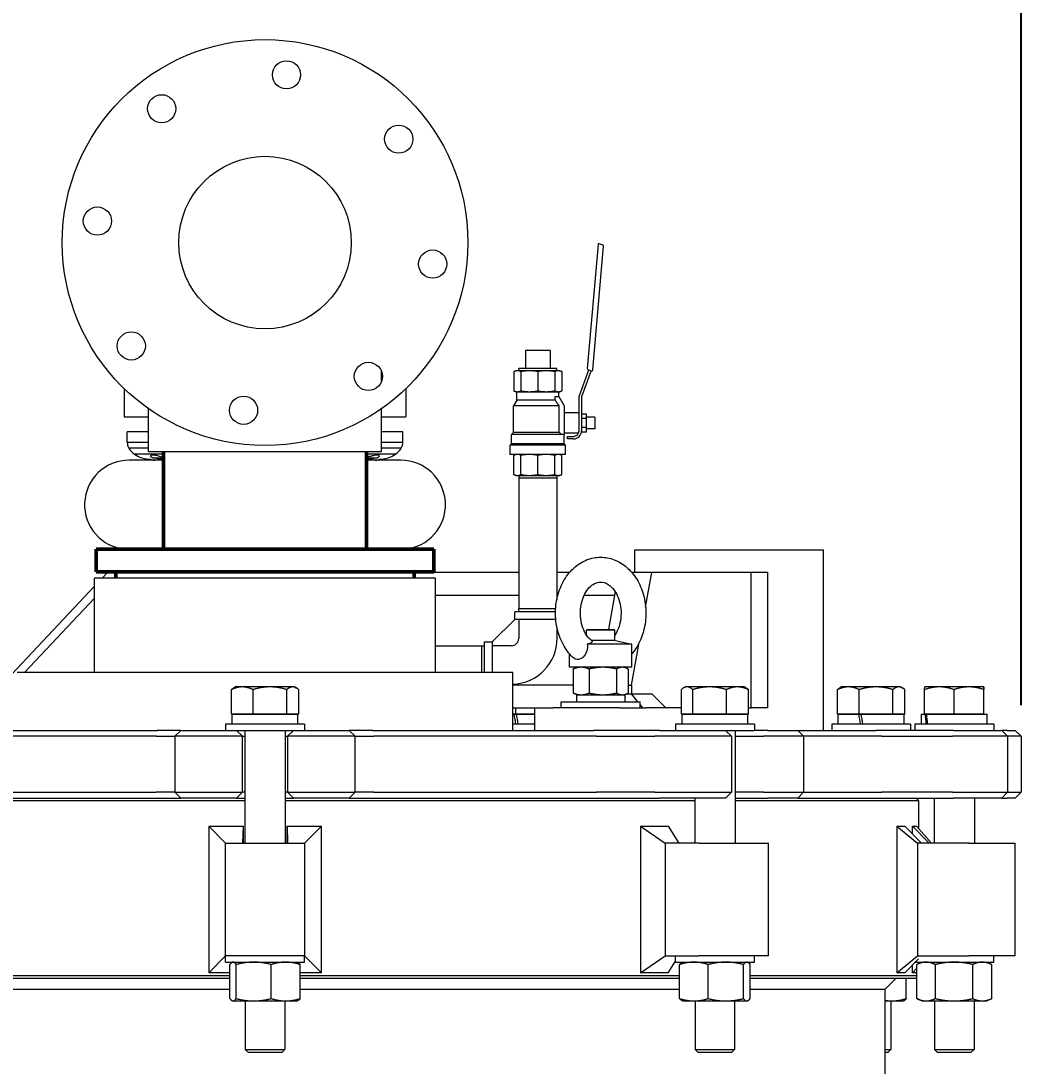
# Model space of a CAD drawing. Header units: inches. Extents: x 14 to 368, y 5 to 236.
# Drawn here: x 185.1 to 207.3, y 106.12 to 129.3 of the extents above; entities that cross this region are included whole.
import ezdxf

# ---------------------------------------------------------------- set-up
doc = ezdxf.new("R2010")
doc.units = ezdxf.units.IN
doc.header["$LTSCALE"] = 11
doc.header["$MEASUREMENT"] = 0
doc.layers.add('Dimension (ANSI)', color=7, linetype='Continuous', lineweight=25)
doc.layers.add('Visible (ANSI)', color=7, linetype='Continuous', lineweight=50)
doc.styles.add('MEMCOR Medium', font='arial.ttf')
doc.dimstyles.new('Default (ANSI)', dxfattribs={"dimscale": 11, "dimtxt": 0.15, "dimasz": 0.098425, "dimexe": 0.125, "dimexo": 0.0625, "dimgap": 0.031496, "dimtad": 0, "dimtih": 1, "dimtoh": 1, "dimdec": 4, "dimrnd": 1e-08, "dimzin": 3, "dimdsep": 46, "dimlunit": 5, "dimtxsty": 'MEMCOR Medium', "dimcen": 0.09, "dimdle": 0.393701, "dimclrd": 256, "dimclre": 256, "dimclrt": 256, "dimadec": 0, "dimazin": 1, "dimtfac": 0.8, "dimtofl": 0, "dimtmove": 0, "dimatfit": 3, "dimfxl": 1, "dimfrac": 1, "dimtolj": 1, "dimtzin": 4, "dimlwd": -1, "dimlwe": -1, "dimarcsym": 0})

# ---------------------------------------------------------------- blocks, each defined once
blk = doc.blocks.new('*D26')
at = {"layer": 'Defpoints', "color": 0, "transparency": 16777216}
for p in [(207.295, 132.344), (173.742, 113.439), (207.295, 113.439)]:
    blk.add_point(p, dxfattribs=at)
at = {"layer": 'Dimension (ANSI)', "transparency": 16777216}
for p, q in [((173.742, 114.126), (173.742, 133.719)), ((207.295, 114.126), (207.295, 133.719)), ((174.825, 132.344), (184.561, 132.344)), ((206.213, 132.344), (196.477, 132.344))]:
    blk.add_line(p, q, dxfattribs=at)
for points in [[(174.825, 132.524), (174.825, 132.163), (173.742, 132.344)], [(206.213, 132.524), (206.213, 132.163), (207.295, 132.344)]]:
    blk.add_solid(points, dxfattribs=at)
at = {"layer": 'Dimension (ANSI)', "transparency": 16777216, "char_height": 1.65, "attachment_point": 5, "style": 'MEMCOR Medium'}
for s, insert in [('\\A1; 33{\\H0.8x;\\S9#16;} in', (190.519, 134.053)), ('\\A1;[852.2 mm]', (190.519, 130.94))]:
    blk.add_mtext(s, dxfattribs=dict(at, insert=insert))

msp = doc.modelspace()

# ---------------------------------------------------------------- linework, layer by layer
at = {"layer": 'Visible (ANSI)', "linetype": 'Continuous', "lineweight": 18}
for p, q in [((197.908171, 124.340352), (197.667882, 121.593836)), ((197.791367, 121.560394), (198.031656, 124.306909)), ((198.017997, 124.32835), (197.936113, 124.358153)), ((196.848291, 121.990681), (196.29711, 121.990681)), ((196.29711, 121.990681), (196.29711, 121.59698)), ((196.848291, 121.990681), (196.848291, 121.59698)), ((193.105842, 121.31266), (193.105842, 121.525651)), ((196.082701, 121.54287), (196.042329, 121.524044)), ((196.042329, 121.524044), (196.042329, 121.097696)), ((196.12, 121.54287), (196.082701, 121.54287)), ((196.385186, 121.54287), (196.12, 121.54287)), ((196.991352, 121.59698), (196.154049, 121.59698)), ((196.15574, 121.54287), (196.154049, 121.59698)), ((196.197671, 121.524044), (196.197671, 121.097696)), ((196.760216, 121.54287), (196.385186, 121.54287)), ((196.572701, 121.524044), (196.572701, 121.097696)), ((197.025402, 121.54287), (196.760216, 121.54287)), ((196.947731, 121.524044), (196.947731, 121.097696)), ((196.989661, 121.54287), (196.991352, 121.59698)), ((197.062701, 121.54287), (197.025402, 121.54287)), ((197.062701, 121.54287), (197.103073, 121.524044)), ((197.103073, 121.524044), (197.103073, 121.097696)), ((197.487111, 120.97387), (197.702218, 121.56487)), ((197.753263, 121.546291), (197.541433, 120.964292)), ((197.681542, 121.572396), (197.763425, 121.542593)), ((187.393842, 121.148301), (187.393842, 120.51876)), ((193.643842, 121.148301), (193.643842, 120.51876)), ((196.082701, 121.07887), (196.042329, 121.097696)), ((196.082701, 121.07887), (196.12, 121.07887)), ((196.107201, 120.89327), (196.107201, 121.07887)), ((196.12, 121.07887), (196.385186, 121.07887)), ((196.385186, 121.07887), (196.760216, 121.07887)), ((196.760216, 121.07887), (197.025402, 121.07887)), ((197.025402, 121.07887), (197.062701, 121.07887)), ((197.038201, 120.968858), (197.038201, 121.07887)), ((197.062701, 121.07887), (197.103073, 121.097696)), ((196.107201, 120.89327), (196.034466, 120.76729)), ((197.0439, 120.76729), (196.034466, 120.76729)), ((196.034466, 120.17358), (196.034466, 120.76729)), ((196.958735, 120.89327), (196.107201, 120.89327)), ((196.958735, 120.89327), (196.958735, 120.968858)), ((196.958735, 120.968858), (197.038201, 120.968858)), ((197.038201, 120.968858), (197.154576, 120.76729)), ((197.0439, 120.17358), (197.0439, 120.76729)), ((197.154576, 120.76729), (197.154576, 120.12994)), ((197.487111, 120.38287), (197.487111, 120.97387)), ((197.541433, 120.964292), (197.541433, 120.21237)), ((187.931842, 119.75626), (187.931842, 120.704218)), ((193.105842, 119.75626), (193.105842, 120.704218)), ((197.487111, 120.60907), (197.154576, 120.60907)), ((197.650076, 120.583788), (197.541433, 120.583788)), ((197.650076, 120.483329), (197.650076, 120.583788)), ((187.393842, 120.51876), (187.931842, 120.51876)), ((193.105842, 120.51876), (193.643842, 120.51876)), ((197.487111, 120.21237), (197.487111, 120.38287)), ((197.650076, 120.483329), (197.541433, 120.483329)), ((197.840201, 120.51337), (197.650076, 120.51337)), ((197.650076, 120.282411), (197.650076, 120.483329)), ((197.840201, 120.51337), (197.840201, 120.25237)), ((187.931842, 120.186313), (187.459934, 120.186313)), ((187.459934, 119.955616), (187.459934, 120.186313)), ((193.577751, 120.186313), (193.105842, 120.186313)), ((193.577751, 119.955616), (193.577751, 120.186313)), ((196.034466, 120.17358), (195.990826, 120.12994)), ((197.093192, 120.12994), (195.990826, 120.12994)), ((195.990826, 119.923717), (195.990826, 120.12994)), ((197.0439, 120.17358), (196.034466, 120.17358)), ((197.154576, 120.12994), (197.093192, 120.12994)), ((197.474015, 120.15667), (197.154576, 120.15667)), ((197.154576, 119.923717), (197.154576, 120.12994)), ((197.229576, 120.08737), (197.362111, 120.08737)), ((197.229576, 120.033049), (197.229576, 120.08737)), ((197.650076, 120.181952), (197.538834, 120.181952)), ((197.650076, 120.282411), (197.541433, 120.282411)), ((197.650076, 120.181952), (197.650076, 120.282411)), ((197.840201, 120.25237), (197.650076, 120.25237)), ((187.931842, 119.955616), (187.459934, 119.955616)), ((193.577751, 119.955616), (193.105842, 119.955616)), ((195.990826, 119.923717), (195.960201, 119.893092)), ((197.185201, 119.893092), (195.960201, 119.893092)), ((195.960201, 119.68687), (195.960201, 119.893092)), ((197.154576, 119.923717), (195.990826, 119.923717)), ((197.154576, 119.923717), (197.185201, 119.893092)), ((197.185201, 119.68687), (197.185201, 119.893092)), ((197.362111, 120.033049), (197.229576, 120.033049)), ((187.931842, 119.829241), (187.496598, 119.829241)), ((188.268842, 119.697163), (187.620862, 119.697163)), ((187.931842, 119.75626), (193.105842, 119.75626)), ((188.031108, 119.610554), (188.268842, 119.610554)), ((193.416823, 119.697163), (192.768842, 119.697163)), ((192.768842, 119.610554), (193.006577, 119.610554)), ((193.541087, 119.829241), (193.105842, 119.829241)), ((197.185201, 119.68687), (195.960201, 119.68687)), ((196.082701, 119.68687), (196.042329, 119.668044)), ((196.042329, 119.241696), (196.042329, 119.668044)), ((196.197671, 119.241696), (196.197671, 119.668044)), ((196.572701, 119.241696), (196.572701, 119.668044)), ((196.947731, 119.241696), (196.947731, 119.668044)), ((197.062701, 119.68687), (197.103073, 119.668044)), ((197.103073, 119.241696), (197.103073, 119.668044)), ((188.268842, 119.560833), (187.50413, 119.560833)), ((193.533555, 119.560833), (192.768842, 119.560833)), ((196.082701, 119.22287), (196.042329, 119.241696)), ((196.082701, 119.22287), (196.12, 119.22287)), ((196.12, 119.22287), (196.385186, 119.22287)), ((196.15574, 119.22287), (196.154049, 119.16876)), ((196.154049, 119.16876), (196.991352, 119.16876)), ((196.154049, 119.16876), (196.154049, 116.267972)), ((196.385186, 119.22287), (196.760216, 119.22287)), ((196.760216, 119.22287), (197.025402, 119.22287)), ((196.989661, 119.22287), (196.991352, 119.16876)), ((196.991352, 119.16876), (196.991352, 116.458067)), ((197.025402, 119.22287), (197.062701, 119.22287)), ((197.062701, 119.22287), (197.103073, 119.241696)), ((198.723396, 117.56876), (198.725811, 117.56876)), ((198.723396, 117.06876), (198.723396, 117.56876)), ((198.725811, 117.56876), (198.923336, 117.56876)), ((198.923336, 117.56876), (199.741453, 117.56876)), ((199.741453, 117.56876), (202.213575, 117.56876)), ((202.213575, 117.56876), (202.913043, 117.56876)), ((202.913043, 113.56876), (202.913043, 117.56876)), ((187.024131, 117.06876), (186.906351, 116.94376)), ((187.206342, 117.06876), (187.024131, 117.06876)), ((196.154049, 117.06876), (193.831342, 117.06876)), ((197.274448, 117.06876), (196.991352, 117.06876)), ((199.102853, 117.06876), (198.659637, 117.06876)), ((198.964235, 116.303182), (199.102853, 117.06876)), ((201.307927, 117.06876), (199.102853, 117.06876)), ((201.676017, 117.06876), (201.307927, 117.06876)), ((201.307927, 114.06876), (201.307927, 117.06876)), ((201.676017, 114.06876), (201.676017, 117.06876)), ((194.300092, 116.94376), (186.737592, 116.94376)), ((186.737592, 114.85001), (186.737592, 116.94376)), ((187.157548, 116.94376), (187.206342, 116.995545)), ((194.300092, 114.85001), (194.300092, 116.94376)), ((186.737592, 116.764657), (184.668524, 114.56876)), ((198.288626, 116.645572), (198.136657, 115.80626)), ((185.184727, 114.85001), (186.737592, 116.498062)), ((194.300092, 116.56876), (196.154049, 116.56876)), ((196.991352, 116.56876), (197.016982, 116.56876)), ((197.602551, 116.56876), (198.274718, 116.56876)), ((196.964318, 116.199862), (196.060102, 116.199862)), ((196.060102, 116.028996), (196.060102, 116.199862)), ((196.154049, 116.267972), (196.967187, 116.267972)), ((196.156178, 116.199862), (196.154049, 116.267972)), ((195.56095, 115.529844), (196.061616, 116.03051)), ((196.061616, 116.03051), (196.061616, 116.028996)), ((196.970286, 116.028996), (196.061616, 116.028996)), ((196.147354, 116.028996), (196.147354, 115.609311)), ((196.999866, 115.609311), (196.999866, 115.837761)), ((197.667042, 115.80626), (197.654542, 115.79376)), ((198.279542, 115.79376), (197.654542, 115.79376)), ((197.654542, 115.677788), (197.654542, 115.79376)), ((197.667042, 115.80626), (198.267042, 115.80626)), ((198.267042, 115.80626), (198.279542, 115.79376)), ((198.279542, 115.558113), (198.279542, 115.79376)), ((195.323488, 115.437411), (194.300092, 115.437411)), ((195.323488, 115.437411), (195.323488, 114.85001)), ((195.391598, 115.435283), (195.323488, 115.437411)), ((195.391598, 114.85001), (195.391598, 115.531358)), ((195.391598, 115.531358), (195.562465, 115.531358)), ((195.562465, 115.529844), (195.56095, 115.529844)), ((195.562465, 114.85001), (195.562465, 115.529844)), ((195.98215, 115.444107), (195.562465, 115.444107)), ((198.656019, 115.479571), (197.670227, 115.479571)), ((198.286508, 115.558113), (197.763085, 115.558113)), ((198.286508, 115.558113), (198.656019, 115.479571)), ((198.650194, 114.56876), (198.821718, 115.516074)), ((198.656019, 114.96776), (198.656019, 115.479571)), ((197.278066, 114.96776), (197.278066, 115.264102)), ((198.656019, 114.96776), (197.278066, 114.96776)), ((197.436042, 114.96776), (197.382186, 114.942646)), ((198.498042, 114.96776), (198.551899, 114.942646)), ((196.018842, 114.85001), (185.018842, 114.85001)), ((196.018842, 113.56876), (196.018842, 114.85001)), ((197.356438, 114.929455), (197.356438, 114.397065)), ((197.71004, 114.929455), (197.71004, 114.397065)), ((198.320645, 114.929455), (198.320645, 114.397065)), ((198.577647, 114.929455), (198.577647, 114.397065)), ((189.862842, 114.532389), (189.818802, 114.506962)), ((190.013154, 114.532389), (189.862842, 114.532389)), ((190.627885, 114.532389), (190.013154, 114.532389)), ((191.133573, 114.532389), (190.627885, 114.532389)), ((191.174842, 114.532389), (191.133573, 114.532389)), ((191.174842, 114.532389), (191.218883, 114.506962)), ((197.356438, 114.56876), (196.018842, 114.56876)), ((198.577647, 114.56876), (198.650194, 114.56876)), ((198.650194, 114.56876), (198.650194, 114.38126)), ((199.845334, 114.532389), (199.805123, 114.509173)), ((199.883223, 114.532389), (199.845334, 114.532389)), ((200.382556, 114.532389), (199.883223, 114.532389)), ((201.000668, 114.532389), (200.382556, 114.532389)), ((201.157334, 114.532389), (201.000668, 114.532389)), ((201.157334, 114.532389), (201.197545, 114.509173)), ((203.312217, 114.532389), (203.268177, 114.506962)), ((203.462529, 114.532389), (203.312217, 114.532389)), ((204.077259, 114.532389), (203.462529, 114.532389)), ((204.582947, 114.532389), (204.077259, 114.532389)), ((204.624217, 114.532389), (204.582947, 114.532389)), ((204.624217, 114.532389), (204.668257, 114.506962)), ((205.156907, 114.532389), (205.156888, 114.532378)), ((205.480636, 114.532389), (205.156907, 114.532389)), ((206.136617, 114.532389), (205.480636, 114.532389)), ((206.468888, 114.532389), (206.136617, 114.532389)), ((206.468907, 114.532389), (206.468888, 114.532389)), ((206.468907, 114.532389), (206.468926, 114.532378)), ((189.771897, 113.928389), (189.771897, 114.473797)), ((190.254412, 113.928389), (190.254412, 114.473797)), ((191.001358, 113.928389), (191.001358, 114.473797)), ((191.265788, 113.928389), (191.265788, 114.473797)), ((197.436042, 114.35876), (197.382186, 114.383873)), ((197.430542, 114.35876), (198.503542, 114.35876)), ((197.430542, 114.35876), (197.430542, 114.20276)), ((198.498042, 114.35876), (198.551899, 114.383873)), ((198.503542, 114.35876), (198.503542, 114.20276)), ((198.546294, 114.38126), (198.650194, 114.38126)), ((198.650194, 114.38126), (199.102853, 114.38126)), ((198.793424, 114.20276), (198.650194, 114.38126)), ((199.410188, 114.06876), (199.102853, 114.38126)), ((199.756371, 113.928389), (199.756371, 114.473797)), ((200.010075, 113.928389), (200.010075, 114.473797)), ((200.755038, 113.928389), (200.755038, 114.473797)), ((201.246297, 113.928389), (201.246297, 114.473797)), ((203.221271, 113.928389), (203.221271, 114.473797)), ((203.703787, 113.928389), (203.703787, 114.473797)), ((204.450732, 113.928389), (204.450732, 114.473797)), ((204.715163, 113.928389), (204.715163, 114.473797)), ((205.154072, 113.928389), (205.154072, 114.473797)), ((205.8072, 113.928389), (205.8072, 114.473797)), ((206.466035, 113.928389), (206.466035, 114.473797)), ((206.471742, 113.928389), (206.471742, 114.473797)), ((196.018842, 114.06876), (196.500599, 114.06876)), ((196.084119, 113.928389), (196.084119, 114.06876)), ((196.500599, 114.06876), (196.910067, 114.06876)), ((196.500599, 114.06876), (196.500599, 113.56876)), ((198.385274, 114.06876), (196.910067, 114.06876)), ((197.092042, 114.20276), (198.842042, 114.20276)), ((197.092042, 114.06876), (197.092042, 114.20276)), ((198.385274, 114.06876), (198.967542, 114.06876)), ((198.842042, 114.06876), (198.842042, 114.20276)), ((198.900947, 114.06876), (198.842042, 114.142169)), ((199.756371, 114.06876), (198.967542, 114.06876)), ((201.246297, 114.06876), (201.307927, 114.06876)), ((201.676017, 114.06876), (201.307927, 114.06876)), ((190.013154, 113.928389), (189.771897, 113.928389)), ((189.789342, 113.928385), (191.248342, 113.928385)), ((189.789342, 113.709385), (189.789342, 113.928385)), ((189.862842, 113.928389), (189.862842, 113.928385)), ((190.254412, 113.928389), (190.013154, 113.928389)), ((190.627885, 113.928389), (190.254412, 113.928389)), ((191.001358, 113.928389), (190.627885, 113.928389)), ((191.133573, 113.928389), (191.001358, 113.928389)), ((191.265788, 113.928389), (191.133573, 113.928389)), ((191.174842, 113.928389), (191.174842, 113.928385)), ((191.248342, 113.709385), (191.248342, 113.928385)), ((196.084119, 113.928389), (196.018842, 113.928389)), ((196.018842, 113.928385), (196.048781, 113.928385)), ((196.048781, 113.928385), (196.075732, 113.928385)), ((196.075732, 113.928385), (196.100369, 113.928385)), ((196.329749, 113.928389), (196.084119, 113.928389)), ((196.100369, 113.928385), (196.500599, 113.928385)), ((196.500599, 113.928389), (196.329749, 113.928389)), ((196.486415, 113.928389), (196.486415, 113.928385)), ((199.883223, 113.928389), (199.756371, 113.928389)), ((199.771834, 113.928385), (201.230834, 113.928385)), ((199.771834, 113.709385), (199.771834, 113.928385)), ((199.845334, 113.928389), (199.845334, 113.928385)), ((200.010075, 113.928389), (199.883223, 113.928389)), ((200.382556, 113.928389), (200.010075, 113.928389)), ((200.755038, 113.928389), (200.382556, 113.928389)), ((201.000668, 113.928389), (200.755038, 113.928389)), ((201.246297, 113.928389), (201.000668, 113.928389)), ((201.157334, 113.928389), (201.157334, 113.928385)), ((201.230834, 113.709385), (201.230834, 113.928385)), ((203.462529, 113.928389), (203.221271, 113.928389)), ((203.238717, 113.928385), (203.688082, 113.928385)), ((203.238717, 113.709385), (203.238717, 113.928385)), ((203.312217, 113.928389), (203.312217, 113.928385)), ((203.703787, 113.928389), (203.462529, 113.928389)), ((203.688082, 113.928385), (203.71376, 113.928385)), ((204.077259, 113.928389), (203.703787, 113.928389)), ((203.71376, 113.928385), (203.739388, 113.928385)), ((203.739388, 113.928385), (204.697717, 113.928385)), ((204.450732, 113.928389), (204.077259, 113.928389)), ((204.582947, 113.928389), (204.450732, 113.928389)), ((204.715163, 113.928389), (204.582947, 113.928389)), ((204.624217, 113.928389), (204.624217, 113.928385)), ((204.697717, 113.709385), (204.697717, 113.928385)), ((205.083407, 113.928385), (205.165349, 113.928385)), ((205.083407, 113.709385), (205.083407, 113.928385)), ((205.480636, 113.928389), (205.154072, 113.928389)), ((205.156907, 113.928389), (205.156907, 113.928385)), ((205.165349, 113.928385), (205.192366, 113.928385)), ((205.192366, 113.928385), (206.542407, 113.928385)), ((205.8072, 113.928389), (205.480636, 113.928389)), ((206.136617, 113.928389), (205.8072, 113.928389)), ((206.466035, 113.928389), (206.136617, 113.928389)), ((206.468888, 113.928389), (206.466035, 113.928389)), ((206.471742, 113.928389), (206.468888, 113.928389)), ((206.468907, 113.928389), (206.468907, 113.928385)), ((206.542407, 113.709385), (206.542407, 113.928385)), ((191.393842, 113.709385), (189.643842, 113.709385)), ((189.643842, 113.709385), (189.643842, 113.56876)), ((191.393842, 113.709385), (191.393842, 113.56876)), ((196.500599, 113.709385), (196.018842, 113.709385)), ((201.376334, 113.709385), (199.626334, 113.709385)), ((199.626334, 113.709385), (199.626334, 113.56876)), ((201.376334, 113.709385), (201.376334, 113.56876)), ((204.843217, 113.709385), (203.093217, 113.709385)), ((203.093217, 113.709385), (203.093217, 113.56876)), ((204.843217, 113.709385), (204.843217, 113.56876)), ((206.687907, 113.709385), (204.937907, 113.709385)), ((204.937907, 113.709385), (204.937907, 113.56876)), ((206.687907, 113.709385), (206.687907, 113.56876)), ((188.102037, 113.43876), (183.163882, 113.43876)), ((183.22971, 113.56876), (188.123668, 113.56876)), ((188.102037, 113.43876), (188.518842, 113.43876)), ((188.648842, 113.56876), (188.123668, 113.56876)), ((188.518842, 113.43876), (188.648842, 113.56876)), ((189.45585, 113.43876), (188.518842, 113.43876)), ((188.518842, 113.43876), (188.518842, 112.19876)), ((188.648842, 113.56876), (189.464039, 113.56876)), ((189.757564, 113.43876), (189.45585, 113.43876)), ((189.464039, 113.56876), (189.763429, 113.56876)), ((190.018842, 113.43876), (189.757564, 113.43876)), ((189.763429, 113.56876), (189.888842, 113.56876)), ((190.018842, 113.43876), (189.888842, 113.56876)), ((189.888842, 113.56876), (191.148842, 113.56876)), ((190.018842, 113.43876), (190.071342, 113.43876)), ((190.018842, 112.19876), (190.018842, 113.43876)), ((190.071342, 113.56876), (190.071342, 111.06876)), ((190.966342, 113.56876), (190.966342, 111.06876)), ((190.966342, 113.43876), (191.018842, 113.43876)), ((191.018842, 113.43876), (191.148842, 113.56876)), ((191.280121, 113.43876), (191.018842, 113.43876)), ((191.018842, 113.43876), (191.018842, 112.19876)), ((191.148842, 113.56876), (191.274256, 113.56876)), ((191.274256, 113.56876), (191.573646, 113.56876)), ((191.581835, 113.43876), (191.280121, 113.43876)), ((191.573646, 113.56876), (192.388842, 113.56876)), ((192.518842, 113.43876), (191.581835, 113.43876)), ((192.914017, 113.56876), (192.388842, 113.56876)), ((192.518842, 113.43876), (192.388842, 113.56876)), ((192.518842, 113.43876), (192.935648, 113.43876)), ((192.518842, 112.19876), (192.518842, 113.43876)), ((192.914017, 113.56876), (197.807975, 113.56876)), ((197.873803, 113.43876), (192.935648, 113.43876)), ((198.609594, 113.56876), (197.807975, 113.56876)), ((197.873803, 113.43876), (198.510008, 113.43876)), ((198.510008, 113.43876), (199.170741, 113.43876)), ((199.270327, 113.56876), (198.609594, 113.56876)), ((200.530042, 113.43876), (199.170741, 113.43876)), ((199.270327, 113.56876), (200.452919, 113.56876)), ((200.452919, 113.56876), (200.692682, 113.56876)), ((200.771667, 113.43876), (200.530042, 113.43876)), ((200.692682, 113.56876), (200.739773, 113.56876)), ((200.739773, 113.56876), (200.869773, 113.43876)), ((200.739773, 113.56876), (201.37426, 113.56876)), ((200.869773, 113.43876), (200.771667, 113.43876)), ((200.869773, 113.43876), (200.869773, 112.19876)), ((200.948834, 113.56876), (200.948834, 111.06876)), ((200.948834, 113.43876), (201.577329, 113.43876)), ((201.676915, 113.56876), (201.37426, 113.56876)), ((201.938013, 113.43876), (201.577329, 113.43876)), ((201.676915, 113.56876), (201.850043, 113.56876)), ((201.850043, 113.56876), (202.068971, 113.56876)), ((202.158641, 113.43876), (201.938013, 113.43876)), ((202.068971, 113.56876), (202.338875, 113.56876)), ((202.468875, 113.43876), (202.158641, 113.43876)), ((202.338875, 113.56876), (204.081617, 113.56876)), ((202.338875, 113.56876), (202.468875, 113.43876)), ((204.204101, 113.43876), (202.468875, 113.43876)), ((202.468875, 113.43876), (202.468875, 112.19876)), ((204.784592, 113.56876), (204.081617, 113.56876)), ((204.204101, 113.43876), (204.762018, 113.43876)), ((204.762018, 113.43876), (205.774321, 113.43876)), ((205.796895, 113.56876), (204.784592, 113.56876)), ((206.919882, 113.43876), (205.774321, 113.43876)), ((205.796895, 113.56876), (206.793534, 113.56876)), ((206.793534, 113.56876), (206.861483, 113.56876)), ((206.861483, 113.56876), (206.864366, 113.56876)), ((206.984001, 113.56876), (206.864366, 113.56876)), ((206.864366, 113.56876), (206.994366, 113.43876)), ((206.988359, 113.43876), (206.919882, 113.43876)), ((206.984001, 113.56876), (207.123835, 113.56876)), ((206.994366, 113.43876), (206.988359, 113.43876)), ((207.252748, 113.43876), (206.994366, 113.43876)), ((206.994366, 113.43876), (206.994366, 112.19876)), ((207.123835, 113.56876), (207.159863, 113.56876)), ((207.159863, 113.56876), (207.165265, 113.56876)), ((207.165265, 113.56876), (207.295265, 113.43876)), ((207.289056, 113.43876), (207.252748, 113.43876)), ((207.295265, 113.43876), (207.289056, 113.43876)), ((207.295265, 113.43876), (207.295265, 112.19876)), ((183.163882, 112.19876), (188.102037, 112.19876)), ((188.518842, 112.19876), (188.102037, 112.19876)), ((188.648842, 112.06876), (188.518842, 112.19876)), ((188.518842, 112.19876), (189.45585, 112.19876)), ((189.45585, 112.19876), (189.757564, 112.19876)), ((189.757564, 112.19876), (190.018842, 112.19876)), ((189.888842, 112.06876), (190.018842, 112.19876)), ((190.071342, 112.19876), (190.018842, 112.19876)), ((191.018842, 112.19876), (190.966342, 112.19876)), ((191.148842, 112.06876), (191.018842, 112.19876)), ((191.018842, 112.19876), (191.280121, 112.19876)), ((191.280121, 112.19876), (191.581835, 112.19876)), ((191.581835, 112.19876), (192.518842, 112.19876)), ((192.388842, 112.06876), (192.518842, 112.19876)), ((192.935648, 112.19876), (192.518842, 112.19876)), ((192.935648, 112.19876), (197.873803, 112.19876)), ((198.510008, 112.19876), (197.873803, 112.19876)), ((199.170741, 112.19876), (198.510008, 112.19876)), ((199.170741, 112.19876), (200.530042, 112.19876)), ((200.530042, 112.19876), (200.771667, 112.19876)), ((200.739773, 112.06876), (200.869773, 112.19876)), ((200.771667, 112.19876), (200.869773, 112.19876)), ((201.577329, 112.19876), (200.948834, 112.19876)), ((201.577329, 112.19876), (201.938013, 112.19876)), ((201.938013, 112.19876), (202.158641, 112.19876)), ((202.158641, 112.19876), (202.468875, 112.19876)), ((202.338875, 112.06876), (202.468875, 112.19876)), ((202.468875, 112.19876), (204.204101, 112.19876)), ((204.762018, 112.19876), (204.204101, 112.19876)), ((205.774321, 112.19876), (204.762018, 112.19876)), ((205.774321, 112.19876), (206.919882, 112.19876)), ((206.864366, 112.06876), (206.994366, 112.19876)), ((206.919882, 112.19876), (206.988359, 112.19876)), ((206.988359, 112.19876), (206.994366, 112.19876)), ((206.994366, 112.19876), (207.252748, 112.19876)), ((207.165265, 112.06876), (207.295265, 112.19876)), ((207.252748, 112.19876), (207.289056, 112.19876)), ((207.289056, 112.19876), (207.295265, 112.19876)), ((190.071342, 112.00626), (180.983851, 112.00626)), ((182.992454, 112.06876), (188.357747, 112.06876)), ((188.357747, 112.06876), (188.648842, 112.06876)), ((189.464039, 112.06876), (188.648842, 112.06876)), ((189.763429, 112.06876), (189.464039, 112.06876)), ((189.888842, 112.06876), (189.763429, 112.06876)), ((189.888842, 112.06876), (190.071342, 112.06876)), ((190.966342, 112.06876), (191.148842, 112.06876)), ((200.053834, 112.00626), (190.966342, 112.00626)), ((191.274256, 112.06876), (191.148842, 112.06876)), ((191.573646, 112.06876), (191.274256, 112.06876)), ((192.388842, 112.06876), (191.573646, 112.06876)), ((192.388842, 112.06876), (192.679938, 112.06876)), ((192.679938, 112.06876), (198.045231, 112.06876)), ((198.045231, 112.06876), (198.609594, 112.06876)), ((198.609594, 112.06876), (199.270327, 112.06876)), ((200.452919, 112.06876), (199.270327, 112.06876)), ((200.053834, 112.06876), (200.053834, 111.06876)), ((200.692682, 112.06876), (200.452919, 112.06876)), ((200.739773, 112.06876), (200.692682, 112.06876)), ((200.948834, 112.06876), (200.983942, 112.06876)), ((205.028369, 112.00626), (200.948834, 112.00626)), ((200.983942, 112.06876), (201.676915, 112.06876)), ((201.850043, 112.06876), (201.676915, 112.06876)), ((202.068971, 112.06876), (201.850043, 112.06876)), ((202.338875, 112.06876), (202.068971, 112.06876)), ((202.338875, 112.06876), (204.211034, 112.06876)), ((204.211034, 112.06876), (204.784592, 112.06876)), ((204.784592, 112.06876), (205.796895, 112.06876)), ((204.965869, 112.06876), (205.028369, 112.00626)), ((205.028369, 111.379451), (205.028369, 112.00626)), ((205.365407, 112.06876), (205.365407, 111.06876)), ((206.793534, 112.06876), (205.796895, 112.06876)), ((206.260407, 112.06876), (206.260407, 111.06876)), ((206.861483, 112.06876), (206.793534, 112.06876)), ((206.864366, 112.06876), (206.861483, 112.06876)), ((206.864366, 112.06876), (206.984001, 112.06876)), ((207.123835, 112.06876), (206.984001, 112.06876)), ((207.159863, 112.06876), (207.123835, 112.06876)), ((207.165265, 112.06876), (207.159863, 112.06876)), ((189.268995, 111.443607), (189.268995, 108.193912)), ((189.268995, 111.443607), (190.031276, 111.443607)), ((189.268995, 111.443607), (189.643842, 111.06876)), ((190.031276, 111.443607), (190.018842, 111.06876)), ((190.031276, 111.443607), (190.031276, 111.06876)), ((191.006409, 111.443607), (191.018842, 111.06876)), ((191.006409, 111.06876), (191.006409, 111.443607)), ((191.006409, 111.443607), (191.76869, 111.443607)), ((191.76869, 111.443607), (191.393842, 111.06876)), ((191.76869, 108.193912), (191.76869, 111.443607)), ((198.853532, 111.443303), (198.853532, 108.194217)), ((198.853532, 111.443303), (199.466741, 111.443303)), ((198.853532, 111.443303), (199.399359, 111.06876)), ((199.466741, 111.443303), (199.697772, 111.06876)), ((204.53787, 111.443303), (204.53787, 108.194217)), ((204.53787, 111.443303), (204.715233, 111.443303)), ((204.53787, 111.443303), (204.999583, 111.06876)), ((204.715233, 111.443303), (205.081779, 111.06876)), ((204.884511, 111.443303), (205.255427, 111.06876)), ((204.884511, 111.270332), (204.884511, 111.443303)), ((204.884511, 111.443303), (204.971832, 111.443303)), ((204.971832, 111.443303), (205.303467, 111.06876)), ((189.643842, 111.06876), (191.393842, 111.06876)), ((189.643842, 108.56876), (189.643842, 111.06876)), ((191.393842, 111.06876), (191.393842, 108.56876)), ((200.142493, 111.06876), (199.399359, 111.06876)), ((199.399359, 111.06876), (199.399359, 108.56876)), ((200.142493, 111.06876), (201.687782, 111.06876)), ((201.687782, 108.56876), (201.687782, 111.06876)), ((206.13813, 111.06876), (204.999583, 111.06876)), ((204.999583, 111.06876), (204.999583, 108.56876)), ((206.13813, 111.06876), (207.165072, 111.06876)), ((207.165072, 108.56876), (207.165072, 111.06876)), ((189.268995, 108.193912), (189.643842, 108.56876)), ((191.393842, 108.56876), (189.643842, 108.56876)), ((189.643842, 108.428135), (189.643842, 108.56876)), ((191.393842, 108.428135), (191.393842, 108.56876)), ((191.76869, 108.193912), (191.393842, 108.56876)), ((198.853532, 108.194217), (199.399359, 108.56876)), ((199.399359, 108.56876), (200.142493, 108.56876)), ((199.626334, 108.428135), (199.626334, 108.56876)), ((201.687782, 108.56876), (200.142493, 108.56876)), ((201.376334, 108.428135), (201.376334, 108.56876)), ((204.53787, 108.194217), (204.999583, 108.56876)), ((204.715233, 108.194217), (205.017802, 108.503387)), ((204.999583, 108.56876), (206.13813, 108.56876)), ((207.165072, 108.56876), (206.13813, 108.56876)), ((206.687907, 108.428135), (206.687907, 108.56876)), ((189.643842, 108.428135), (191.393842, 108.428135)), ((189.740843, 107.621002), (189.740843, 108.376268)), ((189.799842, 108.428135), (189.789699, 108.423405)), ((189.878847, 107.621002), (189.878847, 108.376268)), ((190.656846, 107.621002), (190.656846, 108.376268)), ((191.237842, 108.428135), (191.247986, 108.423405)), ((191.296842, 107.621002), (191.296842, 108.376268)), ((199.466741, 108.194217), (199.626334, 108.452946)), ((199.626334, 108.428135), (201.376334, 108.428135)), ((199.719056, 107.621002), (199.719056, 108.376268)), ((199.782334, 108.428135), (199.77025, 108.4225)), ((200.35101, 107.621002), (200.35101, 108.376268)), ((201.133288, 107.621002), (201.133288, 108.376268)), ((201.220334, 108.428135), (201.232418, 108.4225)), ((201.283612, 107.621002), (201.283612, 108.376268)), ((204.884511, 108.194217), (204.884511, 108.367188)), ((204.884511, 108.194217), (204.982701, 108.293367)), ((204.944156, 108.428135), (206.687907, 108.428135)), ((204.982701, 107.621002), (204.982701, 108.376268)), ((205.093907, 108.428135), (204.98625, 108.377934)), ((205.392386, 107.621002), (205.392386, 108.376268)), ((206.222593, 107.621002), (206.222593, 108.376268)), ((206.531907, 108.428135), (206.639564, 108.377934)), ((206.643113, 107.621002), (206.643113, 108.376268)), ((181.366557, 108.13126), (189.740843, 108.13126)), ((189.740843, 108.06876), (181.366557, 108.06876)), ((189.740843, 108.193912), (189.268995, 108.193912)), ((191.76869, 108.193912), (191.296842, 108.193912)), ((191.296842, 108.13126), (199.719056, 108.13126)), ((199.719056, 108.06876), (191.296842, 108.06876)), ((199.466741, 108.194217), (198.853532, 108.194217)), ((201.283612, 108.13126), (204.982701, 108.13126)), ((204.965869, 108.06876), (201.283612, 108.06876)), ((204.269098, 107.81876), (204.519098, 108.06876)), ((204.715233, 108.194217), (204.53787, 108.194217)), ((204.746216, 107.621002), (204.746216, 108.06876)), ((204.971832, 108.194217), (204.884511, 108.194217)), ((204.965869, 108.06876), (204.982701, 108.085592)), ((204.971832, 108.194217), (204.982701, 108.206492)), ((189.740843, 107.81876), (181.366557, 107.81876)), ((199.719056, 107.81876), (191.296842, 107.81876)), ((204.269098, 107.81876), (201.283612, 107.81876)), ((204.269098, 107.81876), (204.269098, 59.09376)), ((189.799842, 107.569135), (189.789699, 107.573865)), ((189.799842, 107.569135), (189.809845, 107.569135)), ((189.809845, 107.569135), (190.267846, 107.569135)), ((190.081342, 107.569135), (190.081342, 106.4945)), ((190.267846, 107.569135), (190.976844, 107.569135)), ((190.956342, 107.569135), (190.956342, 106.4945)), ((190.976844, 107.569135), (191.237842, 107.569135)), ((191.237842, 107.569135), (191.247986, 107.573865)), ((199.782334, 107.569135), (199.77025, 107.57477)), ((199.782334, 107.569135), (200.035033, 107.569135)), ((200.035033, 107.569135), (200.742149, 107.569135)), ((200.063834, 107.569135), (200.063834, 106.4945)), ((200.742149, 107.569135), (201.20845, 107.569135)), ((200.938834, 107.569135), (200.938834, 106.4945)), ((201.20845, 107.569135), (201.220334, 107.569135)), ((201.220334, 107.569135), (201.232418, 107.57477)), ((204.269098, 107.569135), (204.426218, 107.569135)), ((204.405717, 107.569135), (204.405717, 106.4945)), ((204.426218, 107.569135), (204.687217, 107.569135)), ((204.687217, 107.569135), (204.697361, 107.573865)), ((205.093907, 107.569135), (204.98625, 107.619336)), ((205.093907, 107.569135), (205.187544, 107.569135)), ((205.187544, 107.569135), (205.807489, 107.569135)), ((205.375407, 107.569135), (205.375407, 106.4945)), ((205.807489, 107.569135), (206.432853, 107.569135)), ((206.250407, 107.569135), (206.250407, 106.4945)), ((206.432853, 107.569135), (206.531907, 107.569135)), ((206.531907, 107.569135), (206.639564, 107.619336)), ((190.081342, 106.4945), (190.956342, 106.4945)), ((190.149504, 106.428385), (190.081342, 106.4945)), ((190.888181, 106.428385), (190.149504, 106.428385)), ((190.888181, 106.428385), (190.956342, 106.4945)), ((200.063834, 106.4945), (200.938834, 106.4945)), ((200.131995, 106.428385), (200.063834, 106.4945)), ((200.870673, 106.428385), (200.131995, 106.428385)), ((200.870673, 106.428385), (200.938834, 106.4945)), ((204.269098, 106.4945), (204.405717, 106.4945)), ((204.337556, 106.428385), (204.269098, 106.428385)), ((204.337556, 106.428385), (204.405717, 106.4945)), ((205.375407, 106.4945), (206.250407, 106.4945)), ((205.443568, 106.428385), (205.375407, 106.4945)), ((206.182246, 106.428385), (205.443568, 106.428385)), ((206.182246, 106.428385), (206.250407, 106.4945))]:
    msp.add_line(p, q, dxfattribs=at)
at = {"layer": 'Visible (ANSI)'}
for p, q in [((188.268842, 119.75626), (188.268842, 117.58626)), ((192.768842, 119.75626), (192.768842, 117.58626)), ((194.263342, 117.58626), (186.774342, 117.58626)), ((186.774342, 117.08626), (186.774342, 117.58626)), ((194.263342, 117.08626), (194.263342, 117.58626)), ((194.263342, 117.08626), (186.774342, 117.08626)), ((187.206342, 116.94376), (187.206342, 117.08626)), ((193.831342, 116.94376), (193.831342, 117.08626))]:
    msp.add_line(p, q, dxfattribs=at)
at = {"layer": 'Visible (ANSI)', "linetype": 'Continuous', "lineweight": 18}
for centre, radius in [((190.518842, 124.38626), 4.5), ((190.99536, 128.105861), 0.3125), ((188.225637, 127.353364), 0.3125), ((193.485947, 126.679466), 0.3125), ((190.518842, 124.38626), 1.913), ((186.799242, 124.862778), 0.3125), ((194.238443, 123.909742), 0.3125), ((187.551738, 122.093054), 0.3125), ((192.812048, 121.419156), 0.3125), ((190.042325, 120.666659), 0.3125)]:
    msp.add_circle(centre, radius, dxfattribs=at)
for centre, radius, start, end in [((197.928972, 124.338532), 0.02088, 70, 175), ((198.010855, 124.308729), 0.02088, 355, 70), ((197.688683, 121.592016), 0.02088, 175, 250), ((197.770566, 121.562213), 0.02088, 250, 355), ((197.362111, 120.21237), 0.179321, 270, 0), ((197.362111, 120.21237), 0.125, 270, 0), ((187.748447, 119.970813), 0.288913, 183.0153263, 209.3417204), ((193.289238, 119.970813), 0.288913, 330.6582796, 356.9846737), ((187.874821, 120.060591), 0.443368, 211.4531967, 235.0546592), ((187.943758, 120.135368), 0.544322, 233.6149039, 253.0268519), ((187.992234, 120.294191), 0.710378, 253.0268519, 270), ((193.045451, 120.294191), 0.710378, 270, 286.9731481), ((193.093926, 120.135368), 0.544322, 286.9731481, 306.3850961), ((193.162864, 120.060591), 0.443368, 304.9453408, 328.5468033), ((187.50413, 118.57182), 0.989013, 90, 265.2110775), ((188.035358, 120.063946), 0.503113, 270, 288.5120047), ((193.002327, 120.063946), 0.503113, 251.4879953, 270), ((193.533555, 118.57182), 0.989013, 274.7889225, 90), ((195.98215, 115.609311), 0.165204, 270, 0), ((195.98215, 115.609311), 1.017717, 272.0661989, 0)]:
    msp.add_arc(centre, radius, start, end, dxfattribs=at)
for centre, major_axis, ratio, start_param, end_param in [((195.830415, 113.773134), (-0.689675, 4.13701), 0.057465578, 4.687400008, 4.740343781), ((195.830415, 114.083636), (-0.689675, 4.13701), 0.057465578, 4.612225384, 4.665274751), ((203.968217, 113.773134), (-0.686103, 4.136996), 0.059912309, 1.523325941, 1.576269714), ((203.968217, 114.083636), (-0.686103, 4.136996), 0.059912309, 1.598394972, 1.651444339), ((205.812907, 113.773134), (-0.368548, 4.13682), 0.152183902, 1.51970462, 1.572648393), ((205.812907, 114.083636), (-0.368548, 4.13682), 0.152183902, 1.594773651, 1.647823018)]:
    msp.add_ellipse(centre, major_axis=major_axis, ratio=ratio, start_param=start_param, end_param=end_param, dxfattribs=at)
for points, weights in [([(196.12, 121.54287), (196.082701, 121.54287), (196.042329, 121.524044)], [1, 1.0562990584, 1.07162109099]), ([(196.197671, 121.524044), (196.157299, 121.54287), (196.12, 121.54287)], [1.07162109099, 1.0562990584, 1]), ([(196.385186, 121.54287), (196.295138, 121.54287), (196.197671, 121.524044)], [1, 1.0562990584, 1.07162109099]), ([(196.572701, 121.524044), (196.475234, 121.54287), (196.385186, 121.54287)], [1.07162109099, 1.0562990584, 1]), ([(196.760216, 121.54287), (196.670168, 121.54287), (196.572701, 121.524044)], [1, 1.0562990584, 1.07162109099]), ([(196.947731, 121.524044), (196.850263, 121.54287), (196.760216, 121.54287)], [1.07162109099, 1.0562990584, 1]), ([(197.025402, 121.54287), (196.988103, 121.54287), (196.947731, 121.524044)], [1, 1.0562990584, 1.07162109099]), ([(197.103073, 121.524044), (197.062701, 121.54287), (197.025402, 121.54287)], [1.07162109099, 1.0562990584, 1]), ([(196.042329, 121.097696), (196.082701, 121.07887), (196.12, 121.07887)], [1.07162109099, 1.0562990584, 1]), ([(196.12, 121.07887), (196.157299, 121.07887), (196.197671, 121.097696)], [1, 1.0562990584, 1.07162109099]), ([(196.197671, 121.097696), (196.295138, 121.07887), (196.385186, 121.07887)], [1.07162109099, 1.0562990584, 1]), ([(196.385186, 121.07887), (196.475234, 121.07887), (196.572701, 121.097696)], [1, 1.0562990584, 1.07162109099]), ([(196.572701, 121.097696), (196.670168, 121.07887), (196.760216, 121.07887)], [1.07162109099, 1.0562990584, 1]), ([(196.760216, 121.07887), (196.850263, 121.07887), (196.947731, 121.097696)], [1, 1.0562990584, 1.07162109099]), ([(196.947731, 121.097696), (196.988103, 121.07887), (197.025402, 121.07887)], [1.07162109099, 1.0562990584, 1]), ([(197.025402, 121.07887), (197.062701, 121.07887), (197.103073, 121.097696)], [1, 1.0562990584, 1.07162109099]), ([(197.0439, 120.76729), (196.998232, 120.836538), (196.958735, 120.89327)], [1, 1.00361912604, 1]), ([(197.093192, 120.12994), (197.067586, 120.152844), (197.0439, 120.17358)], [1, 1.0009720909, 1.00000480453]), ([(196.12, 119.68687), (196.082701, 119.68687), (196.042329, 119.668044)], [1, 1.04927042368, 1.05740736242]), ([(196.197671, 119.668044), (196.157299, 119.68687), (196.12, 119.68687)], [1.05740736242, 1.04927042368, 1]), ([(196.385186, 119.68687), (196.295138, 119.68687), (196.197671, 119.668044)], [1, 1.04927042368, 1.05740736242]), ([(196.572701, 119.668044), (196.475234, 119.68687), (196.385186, 119.68687)], [1.05740736242, 1.04927042368, 1]), ([(196.760216, 119.68687), (196.670168, 119.68687), (196.572701, 119.668044)], [1, 1.04927042368, 1.05740736242]), ([(196.947731, 119.668044), (196.850263, 119.68687), (196.760216, 119.68687)], [1.05740736242, 1.04927042368, 1]), ([(197.025402, 119.68687), (196.988103, 119.68687), (196.947731, 119.668044)], [1, 1.04927042368, 1.05740736242]), ([(197.103073, 119.668044), (197.062701, 119.68687), (197.025402, 119.68687)], [1.05740736242, 1.04927042368, 1]), ([(196.042329, 119.241696), (196.082701, 119.22287), (196.12, 119.22287)], [1.05740736242, 1.04927042368, 1]), ([(196.12, 119.22287), (196.157299, 119.22287), (196.197671, 119.241696)], [1, 1.04927042368, 1.05740736242]), ([(196.197671, 119.241696), (196.295138, 119.22287), (196.385186, 119.22287)], [1.05740736242, 1.04927042368, 1]), ([(196.385186, 119.22287), (196.475234, 119.22287), (196.572701, 119.241696)], [1, 1.04927042368, 1.05740736242]), ([(196.572701, 119.241696), (196.670168, 119.22287), (196.760216, 119.22287)], [1.05740736242, 1.04927042368, 1]), ([(196.760216, 119.22287), (196.850263, 119.22287), (196.947731, 119.241696)], [1, 1.04927042368, 1.05740736242]), ([(196.947731, 119.241696), (196.988103, 119.22287), (197.025402, 119.22287)], [1.05740736242, 1.04927042368, 1]), ([(197.025402, 119.22287), (197.062701, 119.22287), (197.103073, 119.241696)], [1, 1.04927042368, 1.05740736242]), ([(197.533239, 114.96776), (197.451186, 114.96776), (197.356438, 114.929455)], [1, 1.0379548493, 1]), ([(197.71004, 114.929455), (197.615293, 114.96776), (197.533239, 114.96776)], [1, 1.0379548493, 1]), ([(198.015342, 114.96776), (197.873651, 114.96776), (197.71004, 114.929455)], [1, 1.0379548493, 1]), ([(198.320645, 114.929455), (198.157034, 114.96776), (198.015342, 114.96776)], [1, 1.0379548493, 1]), ([(198.449146, 114.96776), (198.389508, 114.96776), (198.320645, 114.929455)], [1, 1.0379548493, 1]), ([(198.577647, 114.929455), (198.508783, 114.96776), (198.449146, 114.96776)], [1, 1.0379548493, 1]), ([(197.356438, 114.929455), (197.369616, 114.936785), (197.382186, 114.942646)], [1, 1.00704692012, 1.01147709512]), ([(190.013154, 114.532389), (189.901186, 114.532389), (189.771897, 114.473797)], [1, 1.0379548493, 1]), ([(189.771897, 114.473797), (189.796274, 114.493955), (189.818802, 114.506962)], [1, 1.01274097805, 1.01692797553]), ([(190.254412, 114.473797), (190.125122, 114.532389), (190.013154, 114.532389)], [1, 1.0379548493, 1]), ([(190.627885, 114.532389), (190.454555, 114.532389), (190.254412, 114.473797)], [1, 1.0379548493, 1]), ([(191.001358, 114.473797), (190.801214, 114.532389), (190.627885, 114.532389)], [1, 1.0379548493, 1]), ([(191.133573, 114.532389), (191.072212, 114.532389), (191.001358, 114.473797)], [1, 1.0379548493, 1]), ([(191.265788, 114.473797), (191.194934, 114.532389), (191.133573, 114.532389)], [1, 1.0379548493, 1]), ([(199.883223, 114.532389), (199.82435, 114.532389), (199.756371, 114.473797)], [1, 1.0379548493, 1]), ([(200.010075, 114.473797), (199.942095, 114.532389), (199.883223, 114.532389)], [1, 1.0379548493, 1]), ([(200.382556, 114.532389), (200.209687, 114.532389), (200.010075, 114.473797)], [1, 1.0379548493, 1]), ([(200.755038, 114.473797), (200.555426, 114.532389), (200.382556, 114.532389)], [1, 1.0379548493, 1]), ([(201.000668, 114.532389), (200.886671, 114.532389), (200.755038, 114.473797)], [1, 1.0379548493, 1]), ([(201.246297, 114.473797), (201.114665, 114.532389), (201.000668, 114.532389)], [1, 1.0379548493, 1]), ([(201.197545, 114.509173), (201.220894, 114.495693), (201.246297, 114.473797)], [1.01759430727, 1.01385414388, 1]), ([(203.462529, 114.532389), (203.350561, 114.532389), (203.221271, 114.473797)], [1, 1.0379548493, 1]), ([(203.221271, 114.473797), (203.245648, 114.493955), (203.268177, 114.506962)], [1, 1.01274097805, 1.01692797553]), ([(203.703787, 114.473797), (203.574497, 114.532389), (203.462529, 114.532389)], [1, 1.0379548493, 1]), ([(204.077259, 114.532389), (203.90393, 114.532389), (203.703787, 114.473797)], [1, 1.0379548493, 1]), ([(204.450732, 114.473797), (204.250589, 114.532389), (204.077259, 114.532389)], [1, 1.0379548493, 1]), ([(204.582947, 114.532389), (204.521586, 114.532389), (204.450732, 114.473797)], [1, 1.0379548493, 1]), ([(204.715163, 114.473797), (204.644309, 114.532389), (204.582947, 114.532389)], [1, 1.0379548493, 1]), ([(205.154072, 114.473797), (205.155581, 114.531623), (205.156888, 114.532378)], [1, 1.03744045186, 1.00101485176]), ([(205.480636, 114.532389), (205.329077, 114.532389), (205.154072, 114.473797)], [1, 1.0379548493, 1]), ([(205.8072, 114.473797), (205.632194, 114.532389), (205.480636, 114.532389)], [1, 1.0379548493, 1]), ([(206.136617, 114.532389), (205.983734, 114.532389), (205.8072, 114.473797)], [1, 1.0379548493, 1]), ([(206.466035, 114.473797), (206.2895, 114.532389), (206.136617, 114.532389)], [1, 1.0379548493, 1]), ([(206.468888, 114.532389), (206.467564, 114.532389), (206.466035, 114.473797)], [1, 1.0379548493, 1]), ([(206.471742, 114.473797), (206.470213, 114.532389), (206.468888, 114.532389)], [1, 1.0379548493, 1]), ([(197.382186, 114.383873), (197.369616, 114.389735), (197.356438, 114.397065)], [1.01147709512, 1.00704692012, 1]), ([(197.356438, 114.397065), (197.451186, 114.35876), (197.533239, 114.35876)], [1, 1.0379548493, 1]), ([(197.533239, 114.35876), (197.615293, 114.35876), (197.71004, 114.397065)], [1, 1.0379548493, 1]), ([(197.71004, 114.397065), (197.873651, 114.35876), (198.015342, 114.35876)], [1, 1.0379548493, 1]), ([(198.015342, 114.35876), (198.157034, 114.35876), (198.320645, 114.397065)], [1, 1.0379548493, 1]), ([(198.320645, 114.397065), (198.389508, 114.35876), (198.449146, 114.35876)], [1, 1.0379548493, 1]), ([(198.449146, 114.35876), (198.508783, 114.35876), (198.577647, 114.397065)], [1, 1.0379548493, 1]), ([(189.809845, 108.428135), (189.777821, 108.428135), (189.740843, 108.376268)], [1, 1.0379548493, 1]), ([(189.878847, 108.376268), (189.841869, 108.428135), (189.809845, 108.428135)], [1, 1.0379548493, 1]), ([(190.267846, 108.428135), (190.087311, 108.428135), (189.878847, 108.376268)], [1, 1.0379548493, 1]), ([(190.656846, 108.376268), (190.448382, 108.428135), (190.267846, 108.428135)], [1, 1.0379548493, 1]), ([(190.976844, 108.428135), (190.828332, 108.428135), (190.656846, 108.376268)], [1, 1.0379548493, 1]), ([(191.296842, 108.376268), (191.125355, 108.428135), (190.976844, 108.428135)], [1, 1.0379548493, 1]), ([(191.247986, 108.423405), (191.27083, 108.412752), (191.296842, 108.376268)], [1.01607329548, 1.02640123045, 1]), ([(200.035033, 108.428135), (199.888388, 108.428135), (199.719056, 108.376268)], [1, 1.0379548493, 1]), ([(199.719056, 108.376268), (199.746279, 108.411322), (199.77025, 108.4225)], [1, 1.02533990081, 1.01684430577]), ([(200.35101, 108.376268), (200.181678, 108.428135), (200.035033, 108.428135)], [1, 1.0379548493, 1]), ([(200.742149, 108.428135), (200.560621, 108.428135), (200.35101, 108.376268)], [1, 1.0379548493, 1]), ([(201.133288, 108.376268), (200.923677, 108.428135), (200.742149, 108.428135)], [1, 1.0379548493, 1]), ([(201.20845, 108.428135), (201.173567, 108.428135), (201.133288, 108.376268)], [1, 1.0379548493, 1]), ([(201.283612, 108.376268), (201.243333, 108.428135), (201.20845, 108.428135)], [1, 1.0379548493, 1]), ([(205.187544, 108.428135), (205.092476, 108.428135), (204.982701, 108.376268)], [1, 1.0379548493, 1]), ([(205.392386, 108.376268), (205.282611, 108.428135), (205.187544, 108.428135)], [1, 1.0379548493, 1]), ([(205.807489, 108.428135), (205.614839, 108.428135), (205.392386, 108.376268)], [1, 1.0379548493, 1]), ([(206.222593, 108.376268), (206.000139, 108.428135), (205.807489, 108.428135)], [1, 1.0379548493, 1]), ([(206.432853, 108.428135), (206.335271, 108.428135), (206.222593, 108.376268)], [1, 1.0379548493, 1]), ([(206.643113, 108.376268), (206.530435, 108.428135), (206.432853, 108.428135)], [1, 1.0379548493, 1]), ([(206.639564, 108.377934), (206.641335, 108.377108), (206.643113, 108.376268)], [1.0011669514, 1.00059273226, 1]), ([(189.740843, 107.621002), (189.777821, 107.569135), (189.809845, 107.569135)], [1, 1.0379548493, 1]), ([(189.809845, 107.569135), (189.841869, 107.569135), (189.878847, 107.621002)], [1, 1.0379548493, 1]), ([(189.878847, 107.621002), (190.087311, 107.569135), (190.267846, 107.569135)], [1, 1.0379548493, 1]), ([(190.267846, 107.569135), (190.448382, 107.569135), (190.656846, 107.621002)], [1, 1.0379548493, 1]), ([(190.656846, 107.621002), (190.828332, 107.569135), (190.976844, 107.569135)], [1, 1.0379548493, 1]), ([(190.976844, 107.569135), (191.125355, 107.569135), (191.296842, 107.621002)], [1, 1.0379548493, 1]), ([(191.296842, 107.621002), (191.27083, 107.584517), (191.247986, 107.573865)], [1, 1.02640123045, 1.01607329548]), ([(199.77025, 107.57477), (199.746279, 107.585948), (199.719056, 107.621002)], [1.01684430577, 1.02533990081, 1]), ([(199.719056, 107.621002), (199.888388, 107.569135), (200.035033, 107.569135)], [1, 1.0379548493, 1]), ([(200.035033, 107.569135), (200.181678, 107.569135), (200.35101, 107.621002)], [1, 1.0379548493, 1]), ([(200.35101, 107.621002), (200.560621, 107.569135), (200.742149, 107.569135)], [1, 1.0379548493, 1]), ([(200.742149, 107.569135), (200.923677, 107.569135), (201.133288, 107.621002)], [1, 1.0379548493, 1]), ([(201.133288, 107.621002), (201.173567, 107.569135), (201.20845, 107.569135)], [1, 1.0379548493, 1]), ([(201.20845, 107.569135), (201.243333, 107.569135), (201.283612, 107.621002)], [1, 1.0379548493, 1]), ([(204.269098, 107.582346), (204.349176, 107.569135), (204.426218, 107.569135)], [1.01897063355, 1.01933641983, 1]), ([(204.426218, 107.569135), (204.57473, 107.569135), (204.746216, 107.621002)], [1, 1.0379548493, 1]), ([(204.746216, 107.621002), (204.720205, 107.584517), (204.697361, 107.573865)], [1, 1.02640123045, 1.01607329548]), ([(204.982701, 107.621002), (205.092476, 107.569135), (205.187544, 107.569135)], [1, 1.0379548493, 1]), ([(205.187544, 107.569135), (205.282611, 107.569135), (205.392386, 107.621002)], [1, 1.0379548493, 1]), ([(205.392386, 107.621002), (205.614839, 107.569135), (205.807489, 107.569135)], [1, 1.0379548493, 1]), ([(205.807489, 107.569135), (206.000139, 107.569135), (206.222593, 107.621002)], [1, 1.0379548493, 1]), ([(206.222593, 107.621002), (206.335271, 107.569135), (206.432853, 107.569135)], [1, 1.0379548493, 1]), ([(206.432853, 107.569135), (206.530435, 107.569135), (206.643113, 107.621002)], [1, 1.0379548493, 1]), ([(206.643113, 107.621002), (206.641335, 107.620162), (206.639564, 107.619336)], [1, 1.00059273226, 1.0011669514])]:
    msp.add_rational_spline(points, weights, degree=2, dxfattribs=at)
for points, knots in [([(188.021868, 119.614756), (188.005456, 119.622756), (187.99441, 119.631837), (187.981506, 119.650325), (187.980962, 119.659665), (187.992164, 119.674406), (188.004852, 119.679292), (188.043666, 119.680993), (188.069608, 119.677473), (188.132083, 119.663485), (188.168383, 119.653034), (188.227211, 119.636118), (188.247861, 119.630193), (188.268842, 119.62449)], [-1.752512028, -1.752512028, -1.752512028, -1.752512028, -1.50091949, -1.50091949, -1.216764748, -1.216764748, -0.909231353, -0.909231353, -0.590840006, -0.590840006, -0.264627624, -0.264627624, -0.097921673, -0.097921673, -0.097921673, -0.097921673]), ([(188.268842, 119.584101), (188.266102, 119.584142), (188.263322, 119.584188), (188.230217, 119.584816), (188.19575, 119.586273), (188.121159, 119.593334), (188.077477, 119.599636), (188.031108, 119.610554)], [0.231462838, 0.231462838, 0.231462838, 0.231462838, 0.2580403137, 0.2580403137, 0.5438411075, 0.5438411075, 0.8658061775, 0.8658061775, 0.8658061775, 0.8658061775]), ([(193.006577, 119.610554), (192.960208, 119.599636), (192.916526, 119.593334), (192.841935, 119.586273), (192.807468, 119.584816), (192.774363, 119.584188), (192.771583, 119.584142), (192.768842, 119.584101)], [0, 0, 0, 0, 0.3698475681, 0.3698475681, 0.6981525122, 0.6981525122, 0.7286825746, 0.7286825746, 0.7286825746, 0.7286825746]), ([(192.768843, 119.62449), (192.787312, 119.62951), (192.805521, 119.634702), (192.852292, 119.648133), (192.880051, 119.656199), (192.931874, 119.669695), (192.955745, 119.674997), (192.99305, 119.680154), (193.007397, 119.680825), (193.032076, 119.678615), (193.041632, 119.675383), (193.05591, 119.663836), (193.057277, 119.65412), (193.045824, 119.634003), (193.034174, 119.623705), (193.015817, 119.614756)], [-1.653778898, -1.653778898, -1.653778898, -1.653778898, -1.507264199, -1.507264199, -1.265612948, -1.265612948, -1.016038721, -1.016038721, -0.813659189, -0.813659189, -0.590671631, -0.590671631, -0.282031987, -0.282031987, -0.000296534, -0.000296534, -0.000296534, -0.000296534]), ([(197.376209, 115.16376), (197.289168, 115.241674), (197.21474, 115.334989), (197.090229, 115.547849), (197.041851, 115.668715), (196.97742, 115.924051), (196.962072, 116.058775), (196.966328, 116.327906), (196.986042, 116.462302), (197.059776, 116.717471), (197.113646, 116.838331), (197.252004, 117.052055), (197.335801, 117.14562), (197.523583, 117.290416), (197.625957, 117.343963), (197.835026, 117.404558), (197.940471, 117.414822), (198.145602, 117.395571), (198.245066, 117.367027), (198.434078, 117.275436), (198.522737, 117.210738), (198.683956, 117.049491), (198.75462, 116.950709), (198.869904, 116.728727), (198.912971, 116.604438), (198.965982, 116.344675), (198.975368, 116.209041), (198.959125, 115.940384), (198.933436, 115.807372), (198.848109, 115.557303), (198.788676, 115.440108), (198.695143, 115.311589), (198.676031, 115.287397), (198.656019, 115.264102)], [3.735403473, 3.735403473, 3.735403473, 3.735403473, 4.05269955, 4.05269955, 4.389508536, 4.389508536, 4.733357314, 4.733357314, 5.078286606, 5.078286606, 5.421727802, 5.421727802, 5.756455518, 5.756455518, 6.067986829, 6.067986829, 6.353843632, 6.353843632, 6.633561253, 6.633561253, 6.929438002, 6.929438002, 7.250934247, 7.250934247, 7.589714555, 7.589714555, 7.933981096, 7.933981096, 8.27886278, 8.27886278, 8.621572112, 8.621572112, 8.704301319, 8.704301319, 8.704301319, 8.704301319]), ([(197.775473, 115.54854), (197.734261, 115.579221), (197.693185, 115.621557), (197.623495, 115.722937), (197.59415, 115.779791), (197.548532, 115.904749), (197.532065, 115.972594), (197.514184, 116.11301), (197.512787, 116.185548), (197.525318, 116.327446), (197.539251, 116.396768), (197.580096, 116.524691), (197.606976, 116.583258), (197.669321, 116.684657), (197.704808, 116.727249), (197.780344, 116.795822), (197.820315, 116.820468), (197.907042, 116.855314), (197.952836, 116.861114), (198.056422, 116.84886), (198.116822, 116.8241), (198.217233, 116.740651), (198.256528, 116.696223), (198.322916, 116.591522), (198.350655, 116.532901), (198.392769, 116.405185), (198.407288, 116.336278), (198.4211, 116.194761), (198.420369, 116.122182), (198.403744, 115.981296), (198.387854, 115.913027), (198.343601, 115.788089), (198.31527, 115.731459), (198.281991, 115.681411), (198.280769, 115.679594), (198.279542, 115.677788)], [3.653196673, 3.653196673, 3.653196673, 3.653196673, 3.973268485, 3.973268485, 4.261566834, 4.261566834, 4.545115923, 4.545115923, 4.828955687, 4.828955687, 5.112883876, 5.112883876, 5.396360681, 5.396360681, 5.682836065, 5.682836065, 5.98895975, 5.98895975, 6.372170165, 6.372170165, 6.843060417, 6.843060417, 7.154884968, 7.154884968, 7.441798883, 7.441798883, 7.725283202, 7.725283202, 8.009192375, 8.009192375, 8.29305515, 8.29305515, 8.576577411, 8.576577411, 8.587334981, 8.587334981, 8.587334981, 8.587334981]), ([(197.670227, 115.479571), (197.673893, 115.431146), (197.671417, 115.382264), (197.648698, 115.297118), (197.632904, 115.265135), (197.595894, 115.212171), (197.573576, 115.190092), (197.525614, 115.156574), (197.500588, 115.145559), (197.452109, 115.135388), (197.429149, 115.136541), (197.396918, 115.148391), (197.38599, 115.15501), (197.376218, 115.163756)], [0, 0, 0, 0, 0.370297257, 0.370297257, 0.678851509, 0.678851509, 0.993897876, 0.993897876, 1.309972792, 1.309972792, 1.631880124, 1.631880124, 1.824119251, 1.824119251, 1.824119251, 1.824119251]), ([(197.775472, 115.548543), (197.777254, 115.547216), (197.778587, 115.545789), (197.78299, 115.538501), (197.780127, 115.531702), (197.762932, 115.5156), (197.744951, 115.505966), (197.706504, 115.490878), (197.689385, 115.485148), (197.670227, 115.479571)], [1.7113987357, 1.7113987357, 1.7113987357, 1.7113987357, 1.7847843361, 1.7847843361, 2.0675310161, 2.0675310161, 2.4434414787, 2.4434414787, 2.6773418205, 2.6773418205, 2.6773418205, 2.6773418205])]:
    msp.add_open_spline(points, degree=3, knots=knots, dxfattribs=at)
for points in [[(188.031108, 119.610554), (188.02787, 119.611929), (188.02479, 119.613332), (188.021868, 119.614756)], [(193.015817, 119.614756), (193.012895, 119.613332), (193.009815, 119.611929), (193.006577, 119.610554)]]:
    msp.add_open_spline(points, degree=3, dxfattribs=at)

# ---------------------------------------------------------------- dimensions: what is measured, and where the dimension line sits
at = {"layer": 'Dimension (ANSI)'}
dim = msp.add_linear_dim(base=(207.295265, 132.343659), p1=(173.74242, 113.43876), p2=(207.295265, 113.43876), angle=180, text=' <> in\\X[852.2 mm]', dimstyle='Default (ANSI)', override={"dimgap": 0.031496, "dimtih": 0, "dimtoh": 0, "dimdec": 4, "dimpost": '', "dimtol": 0, "dimlim": 0, "dimtp": 0, "dimtm": 0, "dimtdec": 2, "dimatfit": 1}, dxfattribs=at)
dim.commit()
dim.dimension.update_dxf_attribs({"geometry": '*D26', "text_midpoint": (190.518842, 132.343659), "dimtype": 160})

doc.saveas('drawing.dxf')
